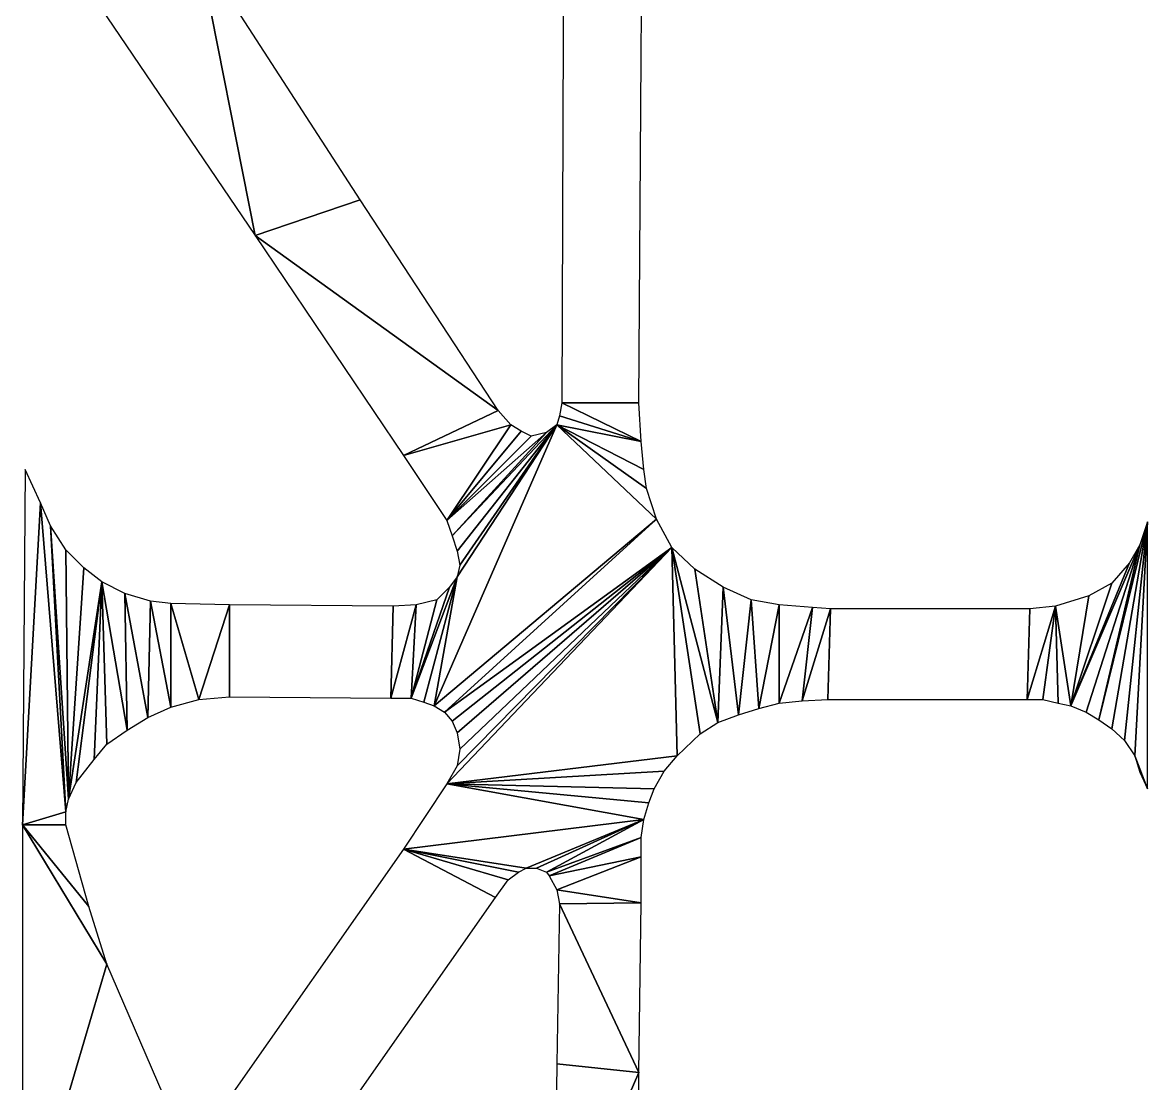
# Model space of a CAD drawing. Extents: x -35426929 to -35396731, y 11996534 to 12011444.
# Drawn here: x -35416556 to -35415331, y 12003021 to 12004177 of the extents above; entities that cross this region are included whole.
import ezdxf

# ---------------------------------------------------------------- set-up
doc = ezdxf.new("R2010")
doc.units = 0

msp = doc.modelspace()

# ---------------------------------------------------------------- linework, layer by layer
at = {"layer": 'mg_to_dxf', "color": 52}
for points in [[(-35415884.95, 12003762.72), (-35415879.38, 12004568.71), (-35415965.69, 12004568.71), (-35415968.47, 12003762.72)], [(-35416302.56, 12003945.08), (-35416302.56, 12003945.08), (-35416363.81, 12004255.5), (-35416477.96, 12004204)], [(-35416302.56, 12003945.08), (-35416302.56, 12003945.08), (-35416188.41, 12003984.06), (-35416363.81, 12004255.5)], [(-35416302.56, 12003945.08), (-35416302.56, 12003945.08), (-35416038.07, 12003754.37), (-35416188.41, 12003984.06)], [(-35416302.56, 12003945.08), (-35416302.56, 12003945.08), (-35416141.08, 12003705.65), (-35416038.07, 12003754.37)], [(-35416024.15, 12003739.06), (-35416024.15, 12003739.06), (-35416038.07, 12003754.37), (-35416141.08, 12003705.65)], [(-35415882.17, 12003720.96), (-35415882.17, 12003720.96), (-35415968.47, 12003762.72), (-35415971.26, 12003748.8)], [(-35415882.17, 12003720.96), (-35415882.17, 12003720.96), (-35415884.95, 12003762.72), (-35415968.47, 12003762.72)], [(-35416024.15, 12003739.06), (-35416024.15, 12003739.06), (-35416141.08, 12003705.65), (-35416093.75, 12003634.66)], [(-35415974.04, 12003739.06), (-35415974.04, 12003739.06), (-35416082.62, 12003573.41), (-35416107.68, 12003432.81)], [(-35415865.46, 12003636.05), (-35415865.46, 12003636.05), (-35415974.04, 12003739.06), (-35416107.68, 12003432.81)], [(-35416013.02, 12003732.1), (-35416013.02, 12003732.1), (-35416024.15, 12003739.06), (-35416093.75, 12003634.66)], [(-35415974.04, 12003739.06), (-35415974.04, 12003739.06), (-35416088.19, 12003617.95), (-35416082.62, 12003601.25)], [(-35415974.04, 12003739.06), (-35415974.04, 12003739.06), (-35415985.18, 12003730.71), (-35416088.19, 12003617.95)], [(-35415974.04, 12003739.06), (-35415974.04, 12003739.06), (-35416082.62, 12003601.25), (-35416079.83, 12003585.93)], [(-35416082.62, 12003573.41), (-35416082.62, 12003573.41), (-35415974.04, 12003739.06), (-35416079.83, 12003585.93)], [(-35415974.04, 12003739.06), (-35415974.04, 12003739.06), (-35415882.17, 12003720.96), (-35415971.26, 12003748.8)], [(-35415974.04, 12003739.06), (-35415974.04, 12003739.06), (-35415865.46, 12003636.05), (-35415876.6, 12003669.46)], [(-35415879.38, 12003690.34), (-35415879.38, 12003690.34), (-35415882.17, 12003720.96), (-35415974.04, 12003739.06)], [(-35415876.6, 12003669.46), (-35415876.6, 12003669.46), (-35415879.38, 12003690.34), (-35415974.04, 12003739.06)], [(-35416001.88, 12003726.53), (-35416001.88, 12003726.53), (-35416013.02, 12003732.1), (-35416093.75, 12003634.66)], [(-35415985.18, 12003730.71), (-35415985.18, 12003730.71), (-35416093.75, 12003634.66), (-35416088.19, 12003617.95)], [(-35415985.18, 12003730.71), (-35415985.18, 12003730.71), (-35416001.88, 12003726.53), (-35416093.75, 12003634.66)], [(-35416555.91, 12003303.35), (-35416555.91, 12003303.35), (-35416536.42, 12003654.14), (-35416553.13, 12003690.34)], [(-35416508.58, 12003317.27), (-35416508.58, 12003317.27), (-35416536.42, 12003654.14), (-35416555.91, 12003303.35)], [(-35416525.29, 12003629.09), (-35416525.29, 12003629.09), (-35416536.42, 12003654.14), (-35416508.58, 12003317.27)], [(-35416508.58, 12003602.64), (-35416508.58, 12003602.64), (-35416525.29, 12003629.09), (-35416505.8, 12003331.19)], [(-35416505.8, 12003331.19), (-35416505.8, 12003331.19), (-35416525.29, 12003629.09), (-35416508.58, 12003317.27)], [(-35416107.68, 12003432.81), (-35416107.68, 12003432.81), (-35416096.54, 12003425.85), (-35415865.46, 12003636.05)], [(-35415848.76, 12003605.42), (-35415848.76, 12003605.42), (-35415865.46, 12003636.05), (-35416096.54, 12003425.85)], [(-35415330.92, 12003633.26), (-35415330.92, 12003633.26), (-35415383.82, 12003417.5), (-35415369.9, 12003407.75)], [(-35415330.92, 12003633.26), (-35415330.92, 12003633.26), (-35415339.27, 12003608.21), (-35415383.82, 12003417.5)], [(-35415330.92, 12003633.26), (-35415330.92, 12003633.26), (-35415369.9, 12003407.75), (-35415355.98, 12003395.23)], [(-35415344.84, 12003378.52), (-35415344.84, 12003378.52), (-35415330.92, 12003633.26), (-35415355.98, 12003395.23)], [(-35415344.84, 12003378.52), (-35415344.84, 12003378.52), (-35415330.92, 12003342.33), (-35415330.92, 12003633.26)], [(-35415848.76, 12003605.42), (-35415848.76, 12003605.42), (-35416096.54, 12003425.85), (-35416088.19, 12003416.11)], [(-35415848.76, 12003605.42), (-35415848.76, 12003605.42), (-35416093.75, 12003347.9), (-35415843.19, 12003378.52)], [(-35415848.76, 12003605.42), (-35415848.76, 12003605.42), (-35416093.75, 12003347.9)], [(-35416082.62, 12003367.38), (-35416082.62, 12003367.38), (-35416093.75, 12003347.9), (-35415848.76, 12003605.42)], [(-35415848.76, 12003605.42), (-35415848.76, 12003605.42), (-35416088.19, 12003416.11), (-35416082.62, 12003403.58)], [(-35415848.76, 12003605.42), (-35415848.76, 12003605.42), (-35416082.62, 12003403.58), (-35416079.83, 12003385.48)], [(-35415848.76, 12003605.42), (-35415848.76, 12003605.42), (-35416079.83, 12003385.48), (-35416082.62, 12003367.38)], [(-35415848.76, 12003605.42), (-35415848.76, 12003605.42), (-35415843.19, 12003378.52), (-35415818.13, 12003402.19)], [(-35415848.76, 12003605.42), (-35415848.76, 12003605.42), (-35415818.13, 12003402.19), (-35415798.64, 12003414.71)], [(-35415848.76, 12003605.42), (-35415848.76, 12003605.42), (-35415798.64, 12003414.71), (-35415823.7, 12003581.76)], [(-35415339.27, 12003608.21), (-35415339.27, 12003608.21), (-35415414.44, 12003432.81), (-35415397.74, 12003425.85)], [(-35415339.27, 12003608.21), (-35415339.27, 12003608.21), (-35415350.41, 12003588.72), (-35415414.44, 12003432.81)], [(-35415339.27, 12003608.21), (-35415339.27, 12003608.21), (-35415397.74, 12003425.85), (-35415383.82, 12003417.5)], [(-35416505.8, 12003331.19), (-35416505.8, 12003331.19), (-35416489.09, 12003583.15), (-35416508.58, 12003602.64)], [(-35416505.8, 12003331.19), (-35416505.8, 12003331.19), (-35416469.6, 12003567.84), (-35416489.09, 12003583.15)], [(-35415798.64, 12003414.71), (-35415798.64, 12003414.71), (-35415793.08, 12003562.27), (-35415823.7, 12003581.76)], [(-35415350.41, 12003588.72), (-35415350.41, 12003588.72), (-35415369.9, 12003566.45), (-35415414.44, 12003432.81)], [(-35416497.45, 12003349.29), (-35416497.45, 12003349.29), (-35416469.6, 12003567.84), (-35416505.8, 12003331.19)], [(-35416497.45, 12003349.29), (-35416497.45, 12003349.29), (-35416477.96, 12003374.34), (-35416469.6, 12003567.84)], [(-35416477.96, 12003374.34), (-35416477.96, 12003374.34), (-35416464.04, 12003391.05), (-35416469.6, 12003567.84)], [(-35416441.76, 12003406.36), (-35416441.76, 12003406.36), (-35416444.55, 12003555.31), (-35416469.6, 12003567.84)], [(-35416464.04, 12003391.05), (-35416464.04, 12003391.05), (-35416441.76, 12003406.36), (-35416469.6, 12003567.84)], [(-35416082.62, 12003573.41), (-35416082.62, 12003573.41), (-35416132.73, 12003441.16), (-35416118.81, 12003436.99)], [(-35416082.62, 12003573.41), (-35416082.62, 12003573.41), (-35416090.97, 12003562.27), (-35416132.73, 12003441.16)], [(-35416118.81, 12003436.99), (-35416118.81, 12003436.99), (-35416107.68, 12003432.81), (-35416082.62, 12003573.41)], [(-35416419.49, 12003420.28), (-35416419.49, 12003420.28), (-35416416.71, 12003546.96), (-35416444.55, 12003555.31)], [(-35416441.76, 12003406.36), (-35416441.76, 12003406.36), (-35416419.49, 12003420.28), (-35416444.55, 12003555.31)], [(-35416090.97, 12003562.27), (-35416090.97, 12003562.27), (-35416104.89, 12003548.35), (-35416132.73, 12003441.16)], [(-35415798.64, 12003414.71), (-35415798.64, 12003414.71), (-35415776.37, 12003423.07), (-35415793.08, 12003562.27)], [(-35415776.37, 12003423.07), (-35415776.37, 12003423.07), (-35415762.45, 12003548.35), (-35415793.08, 12003562.27)], [(-35415369.9, 12003566.45), (-35415369.9, 12003566.45), (-35415394.95, 12003552.53), (-35415414.44, 12003432.81)], [(-35416419.49, 12003420.28), (-35416419.49, 12003420.28), (-35416394.43, 12003431.42), (-35416416.71, 12003546.96)], [(-35416394.43, 12003431.42), (-35416394.43, 12003431.42), (-35416394.43, 12003544.17), (-35416416.71, 12003546.96)], [(-35416363.81, 12003439.77), (-35416363.81, 12003439.77), (-35416330.4, 12003542.78), (-35416394.43, 12003544.17)], [(-35416394.43, 12003431.42), (-35416394.43, 12003431.42), (-35416363.81, 12003439.77), (-35416394.43, 12003544.17)], [(-35416363.81, 12003439.77), (-35416363.81, 12003439.77), (-35416330.4, 12003442.55), (-35416330.4, 12003542.78)], [(-35416152.22, 12003541.39), (-35416330.4, 12003542.78), (-35416330.4, 12003442.55), (-35416155, 12003441.16)], [(-35416127.16, 12003542.78), (-35416127.16, 12003542.78), (-35416155, 12003441.16), (-35416132.73, 12003441.16)], [(-35416127.16, 12003542.78), (-35416127.16, 12003542.78), (-35416152.22, 12003541.39), (-35416155, 12003441.16)], [(-35416104.89, 12003548.35), (-35416104.89, 12003548.35), (-35416127.16, 12003542.78), (-35416132.73, 12003441.16)], [(-35415776.37, 12003423.07), (-35415776.37, 12003423.07), (-35415754.1, 12003430.03), (-35415762.45, 12003548.35)], [(-35415754.1, 12003430.03), (-35415754.1, 12003430.03), (-35415731.83, 12003542.78), (-35415762.45, 12003548.35)], [(-35415754.1, 12003430.03), (-35415754.1, 12003430.03), (-35415731.83, 12003435.59), (-35415731.83, 12003542.78)], [(-35415731.83, 12003435.59), (-35415731.83, 12003435.59), (-35415695.63, 12003540), (-35415731.83, 12003542.78)], [(-35415394.95, 12003552.53), (-35415394.95, 12003552.53), (-35415431.15, 12003541.39), (-35415414.44, 12003432.81)], [(-35415731.83, 12003435.59), (-35415731.83, 12003435.59), (-35415706.77, 12003438.38), (-35415695.63, 12003540)], [(-35415706.77, 12003438.38), (-35415706.77, 12003438.38), (-35415676.14, 12003538.61), (-35415695.63, 12003540)], [(-35415706.77, 12003438.38), (-35415706.77, 12003438.38), (-35415678.93, 12003439.77), (-35415676.14, 12003538.61)], [(-35415678.93, 12003439.77), (-35415461.77, 12003439.77), (-35415458.99, 12003538.61), (-35415676.14, 12003538.61)], [(-35415431.15, 12003541.39), (-35415431.15, 12003541.39), (-35415461.77, 12003439.77), (-35415445.07, 12003439.77)], [(-35415431.15, 12003541.39), (-35415431.15, 12003541.39), (-35415458.99, 12003538.61), (-35415461.77, 12003439.77)], [(-35415428.36, 12003435.59), (-35415428.36, 12003435.59), (-35415431.15, 12003541.39), (-35415445.07, 12003439.77)], [(-35415414.44, 12003432.81), (-35415414.44, 12003432.81), (-35415431.15, 12003541.39), (-35415428.36, 12003435.59)], [(-35415843.19, 12003378.52), (-35415843.19, 12003378.52), (-35416093.75, 12003347.9), (-35415857.11, 12003361.82)], [(-35415344.84, 12003378.52), (-35415344.84, 12003378.52), (-35415339.27, 12003360.42), (-35415330.92, 12003342.33)], [(-35415857.11, 12003361.82), (-35415857.11, 12003361.82), (-35416093.75, 12003347.9), (-35415868.25, 12003342.33)], [(-35415879.38, 12003308.92), (-35415879.38, 12003308.92), (-35416093.75, 12003347.9), (-35416141.08, 12003276.9)], [(-35415868.25, 12003342.33), (-35415868.25, 12003342.33), (-35416093.75, 12003347.9), (-35415873.81, 12003327.02)], [(-35415873.81, 12003327.02), (-35415873.81, 12003327.02), (-35416093.75, 12003347.9), (-35415879.38, 12003308.92)], [(-35416508.58, 12003317.27), (-35416508.58, 12003317.27), (-35416555.91, 12003303.35), (-35416508.58, 12003303.35)], [(-35416555.91, 12003303.35), (-35416555.91, 12003303.35), (-35416555.91, 12002839.8), (-35416464.04, 12003151.62)], [(-35416483.53, 12003214.26), (-35416483.53, 12003214.26), (-35416508.58, 12003303.35), (-35416555.91, 12003303.35)], [(-35416483.53, 12003214.26), (-35416483.53, 12003214.26), (-35416555.91, 12003303.35), (-35416464.04, 12003151.62)], [(-35416141.08, 12003276.9), (-35416141.08, 12003276.9), (-35416007.45, 12003256.02), (-35415879.38, 12003308.92)], [(-35415879.38, 12003308.92), (-35415879.38, 12003308.92), (-35416007.45, 12003256.02), (-35415996.31, 12003256.02)], [(-35415996.31, 12003256.02), (-35415996.31, 12003256.02), (-35415985.18, 12003251.85), (-35415879.38, 12003308.92)], [(-35415985.18, 12003251.85), (-35415985.18, 12003251.85), (-35415882.17, 12003289.43), (-35415879.38, 12003308.92)], [(-35415985.18, 12003251.85), (-35415985.18, 12003251.85), (-35415982.39, 12003247.67), (-35415882.17, 12003289.43)], [(-35415982.39, 12003247.67), (-35415982.39, 12003247.67), (-35415882.17, 12003268.55), (-35415882.17, 12003289.43)], [(-35416141.08, 12003276.9), (-35416338.75, 12002994.32), (-35416238.53, 12002941.42), (-35416040.86, 12003224)], [(-35416141.08, 12003276.9), (-35416141.08, 12003276.9), (-35416040.86, 12003224), (-35416026.94, 12003243.49)], [(-35416141.08, 12003276.9), (-35416141.08, 12003276.9), (-35416026.94, 12003243.49), (-35416015.8, 12003251.85)], [(-35416141.08, 12003276.9), (-35416141.08, 12003276.9), (-35416015.8, 12003251.85), (-35416007.45, 12003256.02)], [(-35415982.39, 12003247.67), (-35415982.39, 12003247.67), (-35415974.04, 12003232.36), (-35415882.17, 12003268.55)], [(-35415974.04, 12003232.36), (-35415974.04, 12003232.36), (-35415882.17, 12003218.44), (-35415882.17, 12003268.55)], [(-35415974.04, 12003232.36), (-35415974.04, 12003232.36), (-35415971.26, 12003217.04), (-35415882.17, 12003218.44)], [(-35415884.95, 12003033.3), (-35415884.95, 12003033.3), (-35415971.26, 12003217.04), (-35415974.04, 12003043.04)], [(-35415884.95, 12003033.3), (-35415884.95, 12003033.3), (-35415882.17, 12003218.44), (-35415971.26, 12003217.04)], [(-35416464.04, 12003151.62), (-35416464.04, 12003151.62), (-35416555.91, 12002839.8), (-35416402.79, 12003009.63)], [(-35415976.82, 12002820.31), (-35415976.82, 12002820.31), (-35415884.95, 12003033.3), (-35415974.04, 12003043.04)], [(-35415884.95, 12003033.3), (-35415884.95, 12003033.3), (-35415976.82, 12002820.31), (-35415884.95, 12002818.92)]]:
    msp.add_3dface(points, dxfattribs=at)

doc.saveas('drawing.dxf')
